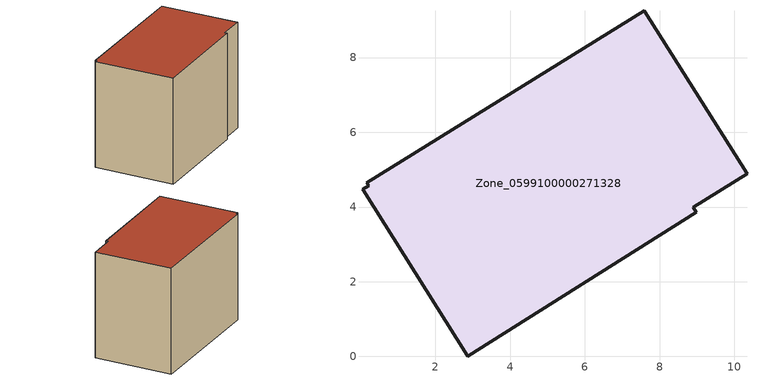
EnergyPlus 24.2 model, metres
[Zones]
Zone_0599100000271328
 floor ground (C_G): 0.21,4.57 0.16,4.65 7.59,9.26 10.34,4.89 8.9,3.99 8.98,3.86 2.87,0 0.05,4.47 z0
 wall outside (C_F): 0.05,4.47 2.87,0 8.98,3.86 8.9,3.99 10.34,4.89 7.59,9.26 0.16,4.65 0.21,4.57 0.05,4.47 z0:7.05
 roof outside (C_R): 0.21,4.57 0.05,4.47 2.87,0 8.98,3.86 8.9,3.99 10.34,4.89 7.59,9.26 0.16,4.65 z7.05
[BUILDING]
Pand.0599100000271328: North Axis=0; Terrain=City; Loads Convergence Tolerance Value=0.04; Temperature Convergence Tolerance Value=0.4; Solar Distribution=FullExterior; Maximum Number of Warmup Days=25; Minimum Number of Warmup Days=1
[Site:Location]
Rotterdam.The.Hague.AP_ZH_NLD Design_Conditions: Latitude=51.96; Longitude=4.45; Time Zone=1; Elevation=-4.5
[SITE:GROUNDTEMPERATURE:BUILDINGSURFACE]
18, 18, 18, 18, 18, 18, 18, 18, 18, 18, 18, 18
[MATERIAL] Thermal Absorptance=0.9; Solar Absorptance=0.7; Visible Absorptance=0.7
Name | Roughness | Thickness | Conductivity | Density | Specific Heat
G.TC.1946 | MediumSmooth | 0.15 | 1 | 540 | 1210
F.TC.1946 | Rough | 0.3 | 0.857143 | 1920 | 840
R.TC.1946 | MediumRough | 0.2 | 0.909091 | 1500 | 1000
[CONSTRUCTION]
C_G: G.TC.1946
C_F: F.TC.1946
C_R: R.TC.1946
[ZONE]
Zone_0599100000271328: Type=1; Multiplier=1; Ceiling Height=Autocalculate; Volume=Autocalculate; Floor Area=autocalculate; Part of Total Floor Area=Yes
[ZONEINFILTRATION:DESIGNFLOWRATE]
Infil_Zone_0599100000271328: Zone or ZoneList or Space or SpaceList=Zone_0599100000271328; Schedule=AlwaysOn; Design Flow Rate Calculation Method=Flow/Area; Flow Rate per Floor Area=0.003; Constant Term Coefficient=1; Temperature Term Coefficient=0; Velocity Term Coefficient=0; Velocity Squared Term Coefficient=0
[HVACTEMPLATE:ZONE:IDEALLOADSAIRSYSTEM]
Zone_0599100000271328: Maximum Heating Supply Air Temperature=50; Minimum Cooling Supply Air Temperature=13; Maximum Heating Supply Air Humidity Ratio=0.0156; Minimum Cooling Supply Air Humidity Ratio=0.0077; Heating Limit=NoLimit; Cooling Limit=NoLimit; Dehumidification Control Type=ConstantSensibleHeatRatio; Cooling Sensible Heat Ratio=0.7; Dehumidification Setpoint=60; Humidification Control Type=None; Humidification Setpoint=30; Outdoor Air Method=None; Outdoor Air Flow Rate per Person=0.00944; Outdoor Air Flow Rate per Zone Floor Area=0; Outdoor Air Flow Rate per Zone=0; Demand Controlled Ventilation Type=None; Outdoor Air Economizer Type=NoEconomizer; Heat Recovery Type=None; Sensible Heat Recovery Effectiveness=0.7; Latent Heat Recovery Effectiveness=0.65
[ZONECONTROL:THERMOSTAT]
ThermostatControl_Zone_0599100000271328: Zone or ZoneList=Zone_0599100000271328; Control Type Schedule=DualSetpointControlType; Control 1=Thermostat_Zone_0599100000271328; Temperature Difference Between Cutout And Setpoint=0
[THERMOSTATSETPOINT:DUALSETPOINT]
Thermostat_Zone_0599100000271328: Heating Setpoint Temperature Schedule=HeatingSetpoint_Zone_0599100000271328; Cooling Setpoint Temperature Schedule=CoolingSetpoint_Zone_0599100000271328
[SCHEDULE:COMPACT]
HeatingSetpoint_Zone_0599100000271328: Through: 12/31, For: AllDays, Until: 24:00, 21
CoolingSetpoint_Zone_0599100000271328: Through: 12/31, For: AllDays, Until: 24:00, 24
DualSetpointControlType: Through: 12/31, For: AllDays, Until: 24:00, 4
AlwaysOn: Through: 12/31, For: AllDays, Until: 24:00, 1
